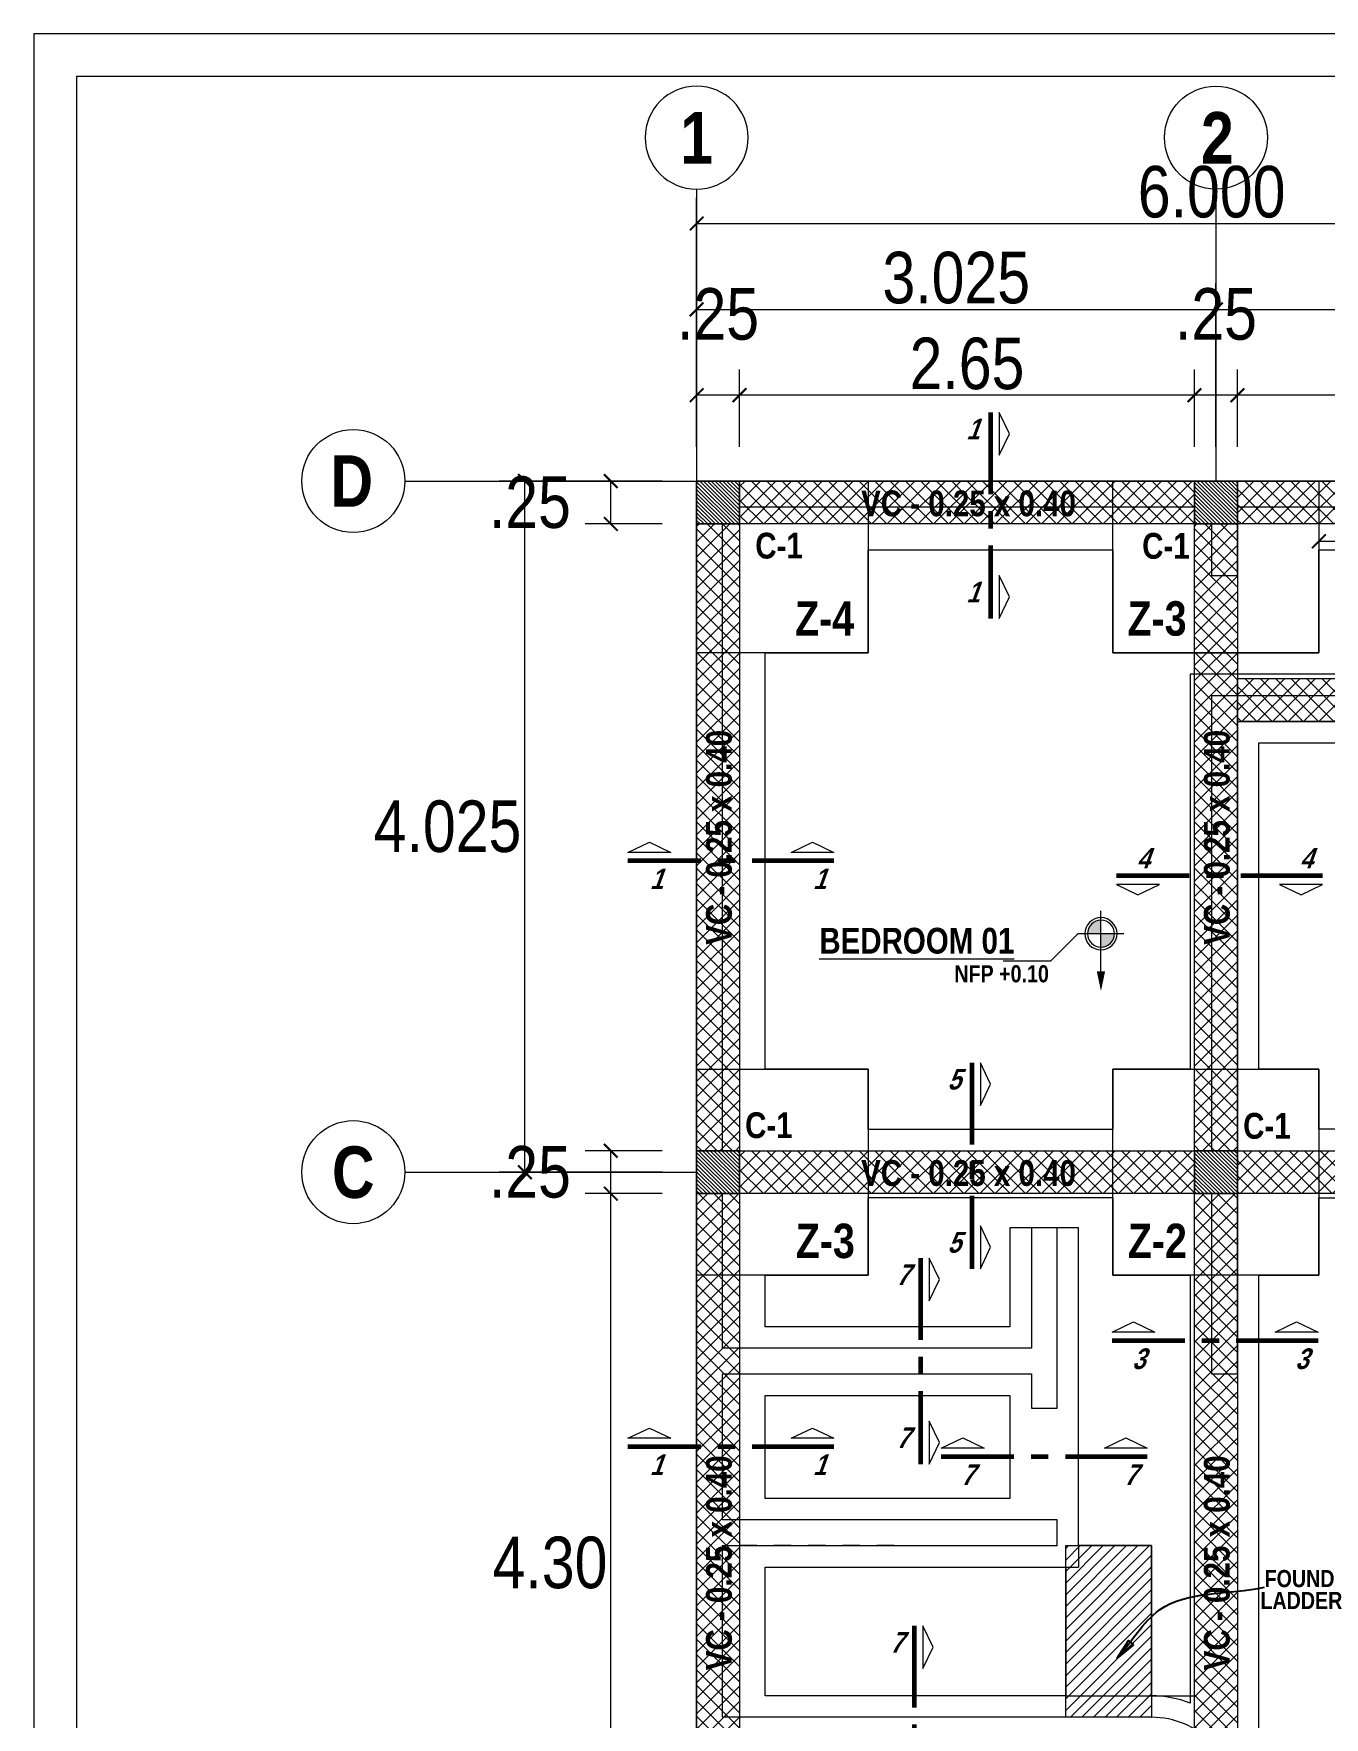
# Model space of a CAD drawing. Header units: millimetres. Extents: x 56 to 215, y 47 to 103.
# Drawn here: x 174.04 to 181.56, y 92.85 to 102.66 of the extents above; entities that cross this region are included whole.
import ezdxf
from ezdxf.enums import TextEntityAlignment as Align

# ---------------------------------------------------------------- set-up
doc = ezdxf.new("R2010")
doc.units = ezdxf.units.MM
doc.linetypes.add('CENTER2', pattern=[28.575, 19.05, -3.175, 3.175, -3.175])
doc.linetypes.add('DASHED2', pattern=[0.375, 0.25, -0.125])
doc.layers.add('_u', color=7, linetype='Continuous')
doc.layers.add('G_Acotación', color=171, linetype='Continuous')
for name, color, linetype, lineweight in [('A_Texto', 43, 'Continuous', 9), ('E_Cimentación', 150, 'Continuous', 50), ('E_Columna', 3, 'Continuous', 25), ('E_Sobrecimiento', 230, 'Continuous', 25), ('E_Viga Secundaria', 133, 'Continuous', 20), ('E_Zapata', 30, 'Continuous', 25), ('G_Achurados', 54, 'Continuous', 5), ('G_Cortes', 3, 'Continuous', 60), ('G_Ejes', 253, 'Continuous', 20), ('G_Escalera', 40, 'Continuous', 18), ('G_Proyección', 8, 'DASHED2', 15), ('G_Sombreados', 8, 'Continuous', 9), ('G_Texto', 122, 'Continuous', 20)]:
    doc.layers.add(name, color=color, linetype=linetype, lineweight=lineweight)
doc.styles.add('Acotacion', font='ARIALN.TTF')
doc.styles.add('AMBIENTES', font='ARIALNB.TTF', dxfattribs={"height": 0.15})
doc.styles.add('Arial Marron', font='ARIALN.TTF')
doc.styles.add('Cotas', font='ARIALNB.TTF', dxfattribs={"height": 0.1})
doc.styles.add('Eje', font='ARIALNB.TTF', dxfattribs={"height": 0.3})
doc.styles.add('Notas', font='ARIALNB.TTF', dxfattribs={"height": 0.15})
doc.styles.add('TITULOS', font='ARIALNB.TTF', dxfattribs={"height": 0.3})
doc.dimstyles.new('120', dxfattribs={"dimtxt": 1, "dimasz": 0.06, "dimexe": 0.06, "dimexo": 0.1, "dimgap": 0.08, "dimtad": 3, "dimtih": 1, "dimtoh": 1, "dimlfac": 0.4, "dimzin": 1, "dimdsep": 46, "dimtxsty": 'Cotas', "dimblk": 'ARCHTICK', "dimcen": 2.5, "dimdle": 0.06, "dimclrt": 21, "dimazin": 0, "dimtp": 0.2, "dimtm": 0.2, "dimtfac": 1, "dimtix": 1, "dimtmove": 1, "dimatfit": 0, "dimfxl": 1, "dimtolj": 1, "dimtzin": 1, "dimarcsym": 0})
doc.dimstyles.new('Lenin_50', dxfattribs={"dimtxt": 0.3, "dimasz": 0.08, "dimexe": 0.15, "dimexo": 0.2, "dimgap": 0.03, "dimtad": 2, "dimtih": 1, "dimtoh": 1, "dimlfac": -1, "dimzin": 4, "dimdsep": 46, "dimtxsty": 'Acotacion', "dimblk": 'ARCHTICK', "dimcen": 0.08, "dimclrd": 256, "dimclre": 256, "dimclrt": 4, "dimazin": 1, "dimtm": 1e-09, "dimtfac": 1, "dimtmove": 2, "dimatfit": 2, "dimfxl": 1, "dimtolj": 1, "dimlwd": 13, "dimlwe": 18, "dimarcsym": 0})
pattern_1 = [(135, (293.047002, 7.6898), (0.0112253202, 0.0112253202), [])]
pattern_2 = [(45, (-10.249044, 33.30307), (-0.04490128, 0.04490128), []), (135, (-10.249044, 33.30307), (-0.04490128, -0.04490128), [])]

# ---------------------------------------------------------------- blocks, each defined once
blk = doc.blocks.new('TITULP')
h = blk.add_hatch(color=1)
h.paths.add_polyline_path([(0, -0.0554), (0, -0.134), (0.0785, -0.134, 0.414214)])
h.paths.add_polyline_path([(0, -0.134), (-0.0785, -0.134, 0.414214), (0, -0.2125)])
for p, q in [((0, -0.3527), (0, 0)), ((-0.134, -0.134), (0.134, -0.134)), ((0.2939, -0.2939), (0.5699, -0.2939))]:
    blk.add_line(p, q)
at = {"lineweight": 18}
blk.add_line((0.134, -0.134), (0.2939, -0.2939), dxfattribs=at)
for radius in [0.0937, 0.0785]:
    blk.add_circle((0, -0.134), radius)
blk.add_solid([(0.0242, -0.3527), (0, -0.4678), (-0.0242, -0.3527)])
at = {"style": 'Arial Marron', "width": 1.35}
blk.add_attdef('%%USALA', text='', height=0.14, dxfattribs=at).set_placement((0.3052, -0.1124), align=Align.TOP_LEFT)
at = {"style": 'Arial Marron', "width": 1.1}
blk.add_attdef('NPT%%P0.00', text='', height=0.1, dxfattribs=at).set_placement((0.6033, -0.3972), align=Align.MIDDLE_CENTER)
at = {"style": 'Arial Marron'}
blk.add_attdef('PISO', text='', height=0.08, dxfattribs=at).set_placement((0.6033, -0.5391), align=Align.MIDDLE_CENTER)
blk = doc.blocks.new('Eri')
blk.add_line((-1.7, 0), (0, 0))
blk.add_circle((-2, 0), 0.3)
at = {"color": 1, "style": 'Eje', "flags": 4}
blk.add_attdef('H', text='', height=0.3, dxfattribs=at).set_placement((-2, 0), align=Align.MIDDLE_CENTER)
blk = doc.blocks.new('_ArchTick')
at = {"color": 0, "linetype": 'ByBlock', "const_width": 0.15}
blk.add_lwpolyline([(-0.5, -0.5), (0.5, 0.5)], dxfattribs=at)
blk = doc.blocks.new('*D309')
at = {"layer": 'Defpoints', "color": 0, "transparency": 16777216}
for p in [(183.901, 101.5531), (177.901, 100.0531), (183.901, 100.0531)]:
    blk.add_point(p, dxfattribs=at)
at = {"layer": 'G_Acotación', "lineweight": 18, "transparency": 16777216}
for p, q in [((177.901, 100.2531), (177.901, 101.7031)), ((183.901, 100.2531), (183.901, 101.7031))]:
    blk.add_line(p, q, dxfattribs=at)
at = {"layer": 'G_Acotación', "lineweight": 13, "transparency": 16777216}
blk.add_line((177.901, 101.5531), (183.901, 101.5531), dxfattribs=at)
at = {"layer": 'G_Acotación', "lineweight": 13, "transparency": 16777216, "xscale": 0.08, "yscale": 0.08, "zscale": 0.08, "rotation": 180}
blk.add_blockref('_ArchTick', (177.901, 101.5531), dxfattribs=at)
at = {"layer": 'G_Acotación', "lineweight": 13, "transparency": 16777216, "xscale": 0.08, "yscale": 0.08, "zscale": 0.08}
blk.add_blockref('_ArchTick', (183.901, 101.5531), dxfattribs=at)
at = {"layer": 'G_Acotación', "color": 4, "lineweight": 5, "transparency": 16777216, "insert": (180.901, 101.7362), "char_height": 0.3, "attachment_point": 5, "style": 'Acotacion'}
blk.add_mtext('\\A1;6.000', dxfattribs=at)
blk = doc.blocks.new('*D310')
at = {"layer": 'Defpoints', "color": 0, "transparency": 16777216}
for p in [(183.901, 101.0531), (180.926, 100.0531), (183.901, 100.0531)]:
    blk.add_point(p, dxfattribs=at)
at = {"layer": 'G_Acotación', "lineweight": 18, "transparency": 16777216}
for p, q in [((180.926, 100.2531), (180.926, 101.2031)), ((183.901, 100.2531), (183.901, 101.2031))]:
    blk.add_line(p, q, dxfattribs=at)
at = {"layer": 'G_Acotación', "lineweight": 13, "transparency": 16777216}
blk.add_line((180.926, 101.0531), (183.901, 101.0531), dxfattribs=at)
at = {"layer": 'G_Acotación', "lineweight": 13, "transparency": 16777216, "xscale": 0.08, "yscale": 0.08, "zscale": 0.08, "rotation": 180}
blk.add_blockref('_ArchTick', (180.926, 101.0531), dxfattribs=at)
at = {"layer": 'G_Acotación', "lineweight": 13, "transparency": 16777216, "xscale": 0.08, "yscale": 0.08, "zscale": 0.08}
blk.add_blockref('_ArchTick', (183.901, 101.0531), dxfattribs=at)
at = {"layer": 'G_Acotación', "color": 4, "lineweight": 5, "transparency": 16777216, "insert": (182.4135, 101.2362), "char_height": 0.3, "attachment_point": 5, "style": 'Acotacion'}
blk.add_mtext('\\A1;2.975', dxfattribs=at)
blk = doc.blocks.new('*D311')
at = {"layer": 'Defpoints', "color": 0, "transparency": 16777216}
for p in [(180.926, 101.0531), (177.901, 100.0531), (180.926, 100.0531)]:
    blk.add_point(p, dxfattribs=at)
at = {"layer": 'G_Acotación', "lineweight": 18, "transparency": 16777216}
for p, q in [((177.901, 100.2531), (177.901, 101.2031)), ((180.926, 100.2531), (180.926, 101.2031))]:
    blk.add_line(p, q, dxfattribs=at)
at = {"layer": 'G_Acotación', "lineweight": 13, "transparency": 16777216}
blk.add_line((177.901, 101.0531), (180.926, 101.0531), dxfattribs=at)
at = {"layer": 'G_Acotación', "lineweight": 13, "transparency": 16777216, "xscale": 0.08, "yscale": 0.08, "zscale": 0.08, "rotation": 180}
blk.add_blockref('_ArchTick', (177.901, 101.0531), dxfattribs=at)
at = {"layer": 'G_Acotación', "lineweight": 13, "transparency": 16777216, "xscale": 0.08, "yscale": 0.08, "zscale": 0.08}
blk.add_blockref('_ArchTick', (180.926, 101.0531), dxfattribs=at)
at = {"layer": 'G_Acotación', "color": 4, "lineweight": 5, "transparency": 16777216, "insert": (179.4135, 101.2362), "char_height": 0.3, "attachment_point": 5, "style": 'Acotacion'}
blk.add_mtext('\\A1;3.025', dxfattribs=at)
blk = doc.blocks.new('*D315')
at = {"layer": 'Defpoints', "color": 0, "transparency": 16777216}
for p in [(176.901, 100.0531), (177.901, 100.0531), (177.901, 96.0281)]:
    blk.add_point(p, dxfattribs=at)
at = {"layer": 'G_Acotación', "lineweight": 18, "transparency": 16777216}
for p, q in [((177.701, 100.0531), (176.751, 100.0531)), ((177.701, 96.0281), (176.751, 96.0281))]:
    blk.add_line(p, q, dxfattribs=at)
at = {"layer": 'G_Acotación', "lineweight": 13, "transparency": 16777216}
blk.add_line((176.901, 96.0281), (176.901, 100.0531), dxfattribs=at)
at = {"layer": 'G_Acotación', "lineweight": 13, "transparency": 16777216, "xscale": 0.08, "yscale": 0.08, "zscale": 0.08}
for p, rotation in [((176.901, 100.0531), 90), ((176.901, 96.0281), 270)]:
    blk.add_blockref('_ArchTick', p, dxfattribs=dict(at, rotation=rotation))
at = {"layer": 'G_Acotación', "color": 4, "lineweight": 5, "transparency": 16777216, "insert": (176.45, 98.0406), "char_height": 0.3, "attachment_point": 5, "style": 'Acotacion'}
blk.add_mtext('\\A1;4.025', dxfattribs=at)
blk = doc.blocks.new('*D437')
at = {"layer": 'Defpoints', "color": 0, "transparency": 16777216}
for p in [(181.051, 100.5531), (181.051, 100.0531), (183.751, 100.0531)]:
    blk.add_point(p, dxfattribs=at)
at = {"layer": 'G_Acotación', "lineweight": 18, "transparency": 16777216}
for p, q in [((181.051, 100.2531), (181.051, 100.7031)), ((183.751, 100.2531), (183.751, 100.7031))]:
    blk.add_line(p, q, dxfattribs=at)
at = {"layer": 'G_Acotación', "lineweight": 13, "transparency": 16777216}
blk.add_line((183.751, 100.5531), (181.051, 100.5531), dxfattribs=at)
at = {"layer": 'G_Acotación', "lineweight": 13, "transparency": 16777216, "xscale": 0.08, "yscale": 0.08, "zscale": 0.08, "rotation": 180}
blk.add_blockref('_ArchTick', (181.051, 100.5531), dxfattribs=at)
at = {"layer": 'G_Acotación', "lineweight": 13, "transparency": 16777216, "xscale": 0.08, "yscale": 0.08, "zscale": 0.08}
blk.add_blockref('_ArchTick', (183.751, 100.5531), dxfattribs=at)
at = {"layer": 'G_Acotación', "color": 4, "lineweight": 5, "transparency": 16777216, "insert": (182.401, 100.7362), "char_height": 0.3, "attachment_point": 5, "style": 'Acotacion'}
blk.add_mtext('\\A1;2.70', dxfattribs=at)
blk = doc.blocks.new('*D438')
at = {"layer": 'Defpoints', "color": 0, "transparency": 16777216}
for p in [(180.801, 100.5531), (180.801, 100.0531), (181.051, 100.0531)]:
    blk.add_point(p, dxfattribs=at)
at = {"layer": 'G_Acotación', "lineweight": 18, "transparency": 16777216}
for p, q in [((180.801, 100.2531), (180.801, 100.7031)), ((181.051, 100.2531), (181.051, 100.7031))]:
    blk.add_line(p, q, dxfattribs=at)
at = {"layer": 'G_Acotación', "lineweight": 13, "transparency": 16777216}
blk.add_line((181.051, 100.5531), (180.801, 100.5531), dxfattribs=at)
at = {"layer": 'G_Acotación', "lineweight": 13, "transparency": 16777216, "xscale": 0.08, "yscale": 0.08, "zscale": 0.08, "rotation": 180}
blk.add_blockref('_ArchTick', (180.801, 100.5531), dxfattribs=at)
at = {"layer": 'G_Acotación', "lineweight": 13, "transparency": 16777216, "xscale": 0.08, "yscale": 0.08, "zscale": 0.08}
blk.add_blockref('_ArchTick', (181.051, 100.5531), dxfattribs=at)
at = {"layer": 'G_Acotación', "color": 4, "lineweight": 5, "transparency": 16777216, "insert": (180.926, 101.0244), "char_height": 0.3, "attachment_point": 5, "style": 'Acotacion'}
blk.add_mtext('\\A1;.25', dxfattribs=at)
blk = doc.blocks.new('*D321')
at = {"layer": 'Defpoints', "color": 0, "transparency": 16777216}
for p in [(178.151, 100.5531), (178.151, 100.0531), (180.801, 100.0531)]:
    blk.add_point(p, dxfattribs=at)
at = {"layer": 'G_Acotación', "lineweight": 18, "transparency": 16777216}
for p, q in [((178.151, 100.2531), (178.151, 100.7031)), ((180.801, 100.2531), (180.801, 100.7031))]:
    blk.add_line(p, q, dxfattribs=at)
at = {"layer": 'G_Acotación', "lineweight": 13, "transparency": 16777216}
blk.add_line((180.801, 100.5531), (178.151, 100.5531), dxfattribs=at)
at = {"layer": 'G_Acotación', "lineweight": 13, "transparency": 16777216, "xscale": 0.08, "yscale": 0.08, "zscale": 0.08, "rotation": 180}
blk.add_blockref('_ArchTick', (178.151, 100.5531), dxfattribs=at)
at = {"layer": 'G_Acotación', "lineweight": 13, "transparency": 16777216, "xscale": 0.08, "yscale": 0.08, "zscale": 0.08}
blk.add_blockref('_ArchTick', (180.801, 100.5531), dxfattribs=at)
at = {"layer": 'G_Acotación', "color": 4, "lineweight": 5, "transparency": 16777216, "insert": (179.476, 100.7362), "char_height": 0.3, "attachment_point": 5, "style": 'Acotacion'}
blk.add_mtext('\\A1;2.65', dxfattribs=at)
blk = doc.blocks.new('*D322')
at = {"layer": 'Defpoints', "color": 0, "transparency": 16777216}
for p in [(177.901, 100.5531), (177.901, 100.0531), (178.151, 100.0531)]:
    blk.add_point(p, dxfattribs=at)
at = {"layer": 'G_Acotación', "lineweight": 18, "transparency": 16777216}
for p, q in [((177.901, 100.2531), (177.901, 100.7031)), ((178.151, 100.2531), (178.151, 100.7031))]:
    blk.add_line(p, q, dxfattribs=at)
at = {"layer": 'G_Acotación', "lineweight": 13, "transparency": 16777216}
blk.add_line((178.151, 100.5531), (177.901, 100.5531), dxfattribs=at)
at = {"layer": 'G_Acotación', "lineweight": 13, "transparency": 16777216, "xscale": 0.08, "yscale": 0.08, "zscale": 0.08, "rotation": 180}
blk.add_blockref('_ArchTick', (177.901, 100.5531), dxfattribs=at)
at = {"layer": 'G_Acotación', "lineweight": 13, "transparency": 16777216, "xscale": 0.08, "yscale": 0.08, "zscale": 0.08}
blk.add_blockref('_ArchTick', (178.151, 100.5531), dxfattribs=at)
at = {"layer": 'G_Acotación', "color": 4, "lineweight": 5, "transparency": 16777216, "insert": (178.026, 101.0244), "char_height": 0.3, "attachment_point": 5, "style": 'Acotacion'}
blk.add_mtext('\\A1;.25', dxfattribs=at)
blk = doc.blocks.new('*D326')
at = {"layer": 'Defpoints', "color": 0, "transparency": 16777216}
for p in [(177.401, 95.9031), (177.901, 95.9031), (177.901, 91.6031)]:
    blk.add_point(p, dxfattribs=at)
at = {"layer": 'G_Acotación', "lineweight": 18, "transparency": 16777216}
for p, q in [((177.701, 95.9031), (177.251, 95.9031)), ((177.701, 91.6031), (177.251, 91.6031))]:
    blk.add_line(p, q, dxfattribs=at)
at = {"layer": 'G_Acotación', "lineweight": 13, "transparency": 16777216}
blk.add_line((177.401, 91.6031), (177.401, 95.9031), dxfattribs=at)
at = {"layer": 'G_Acotación', "lineweight": 13, "transparency": 16777216, "xscale": 0.08, "yscale": 0.08, "zscale": 0.08}
for p, rotation in [((177.401, 95.9031), 90), ((177.401, 91.6031), 270)]:
    blk.add_blockref('_ArchTick', p, dxfattribs=dict(at, rotation=rotation))
at = {"layer": 'G_Acotación', "color": 4, "lineweight": 5, "transparency": 16777216, "insert": (177.0469, 93.7531), "char_height": 0.3, "attachment_point": 5, "style": 'Acotacion'}
blk.add_mtext('\\A1;4.30', dxfattribs=at)
blk = doc.blocks.new('*D327')
at = {"layer": 'Defpoints', "color": 0, "transparency": 16777216}
for p in [(177.401, 96.1531), (177.901, 96.1531), (177.901, 95.9031)]:
    blk.add_point(p, dxfattribs=at)
at = {"layer": 'G_Acotación', "lineweight": 18, "transparency": 16777216}
for p, q in [((177.701, 96.1531), (177.251, 96.1531)), ((177.701, 95.9031), (177.251, 95.9031))]:
    blk.add_line(p, q, dxfattribs=at)
at = {"layer": 'G_Acotación', "lineweight": 13, "transparency": 16777216}
blk.add_line((177.401, 95.9031), (177.401, 96.1531), dxfattribs=at)
at = {"layer": 'G_Acotación', "lineweight": 13, "transparency": 16777216, "xscale": 0.08, "yscale": 0.08, "zscale": 0.08}
for p, rotation in [((177.401, 96.1531), 90), ((177.401, 95.9031), 270)]:
    blk.add_blockref('_ArchTick', p, dxfattribs=dict(at, rotation=rotation))
at = {"layer": 'G_Acotación', "color": 4, "lineweight": 5, "transparency": 16777216, "insert": (176.9296, 96.0281), "char_height": 0.3, "attachment_point": 5, "style": 'Acotacion'}
blk.add_mtext('\\A1;.25', dxfattribs=at)
blk = doc.blocks.new('Corte 2')
at = {"linetype": 'CENTER2', "lineweight": 60, "ltscale": 0.025}
blk.add_line((-0.4, 0), (0.8, 0), dxfattribs=at)
at = {"lineweight": 20}
for points in [[(-0.4, 0.05), (-0.15, 0.05), (-0.275, 0.11), (-0.4, 0.05)], [(0.55, 0.05), (0.8, 0.05), (0.675, 0.11), (0.55, 0.05)]]:
    blk.add_lwpolyline(points, dxfattribs=at)
at = {"ltscale": 1.1, "style": 'Notas', "oblique": 20, "flags": 4}
for p in [(-0.3035, -0.1041), (0.6465, -0.1041)]:
    blk.add_attdef('CO', text='', height=0.12, dxfattribs=at).set_placement(p, align=Align.MIDDLE_CENTER)
blk = doc.blocks.new('*D492')
at = {"layer": 'Defpoints', "color": 0, "transparency": 16777216}
for p in [(177.401, 100.0531), (177.901, 100.0531), (177.901, 99.8031)]:
    blk.add_point(p, dxfattribs=at)
at = {"layer": 'G_Acotación', "lineweight": 18, "transparency": 16777216}
for p, q in [((177.701, 100.0531), (177.251, 100.0531)), ((177.701, 99.8031), (177.251, 99.8031))]:
    blk.add_line(p, q, dxfattribs=at)
at = {"layer": 'G_Acotación', "lineweight": 13, "transparency": 16777216}
blk.add_line((177.401, 99.8031), (177.401, 100.0531), dxfattribs=at)
at = {"layer": 'G_Acotación', "lineweight": 13, "transparency": 16777216, "xscale": 0.08, "yscale": 0.08, "zscale": 0.08}
for p, rotation in [((177.401, 100.0531), 90), ((177.401, 99.8031), 270)]:
    blk.add_blockref('_ArchTick', p, dxfattribs=dict(at, rotation=rotation))
at = {"layer": 'G_Acotación', "color": 4, "lineweight": 5, "transparency": 16777216, "insert": (176.9296, 99.9281), "char_height": 0.3, "attachment_point": 5, "style": 'Acotacion'}
blk.add_mtext('\\A1;.25', dxfattribs=at)
blk = doc.blocks.new('*D493')
at = {"layer": 'Defpoints', "color": 0, "transparency": 16777216}
for p in [(177.401, 100.0531), (177.901, 100.0531), (177.901, 99.8031)]:
    blk.add_point(p, dxfattribs=at)
at = {"layer": 'G_Acotación', "lineweight": 18, "transparency": 16777216}
for p, q in [((177.701, 100.0531), (177.251, 100.0531)), ((177.701, 99.8031), (177.251, 99.8031))]:
    blk.add_line(p, q, dxfattribs=at)
at = {"layer": 'G_Acotación', "lineweight": 13, "transparency": 16777216}
blk.add_line((177.401, 99.8031), (177.401, 100.0531), dxfattribs=at)
at = {"layer": 'G_Acotación', "lineweight": 13, "transparency": 16777216, "xscale": 0.08, "yscale": 0.08, "zscale": 0.08}
for p, rotation in [((177.401, 100.0531), 90), ((177.401, 99.8031), 270)]:
    blk.add_blockref('_ArchTick', p, dxfattribs=dict(at, rotation=rotation))
at = {"layer": 'G_Acotación', "color": 4, "lineweight": 5, "transparency": 16777216, "insert": (176.9296, 99.9281), "char_height": 0.3, "attachment_point": 5, "style": 'Acotacion'}
blk.add_mtext('\\A1;.25', dxfattribs=at)
blk = doc.blocks.new('*D838')
at = {"layer": '_u', "lineweight": 18, "transparency": 16777216}
for p, q in [((181.526, 99.8531), (181.526, 99.8528)), ((183.501, 99.8531), (183.501, 99.8528))]:
    blk.add_line(p, q, dxfattribs=at)
at = {"layer": '_u', "lineweight": 13, "transparency": 16777216}
blk.add_line((181.526, 99.7028), (183.501, 99.7028), dxfattribs=at)
at = {"layer": 'Defpoints', "color": 0, "transparency": 16777216}
for p in [(181.526, 99.6531), (183.501, 99.7028), (183.501, 99.6531)]:
    blk.add_point(p, dxfattribs=at)
at = {"layer": '_u', "lineweight": 13, "transparency": 16777216, "xscale": 0.08, "yscale": 0.08, "zscale": 0.08, "rotation": 180}
blk.add_blockref('_ArchTick', (181.526, 99.7028), dxfattribs=at)
at = {"layer": '_u', "lineweight": 13, "transparency": 16777216, "xscale": 0.08, "yscale": 0.08, "zscale": 0.08}
blk.add_blockref('_ArchTick', (183.501, 99.7028), dxfattribs=at)
at = {"layer": '_u', "color": 4, "lineweight": 5, "transparency": 16777216, "insert": (182.5135, 99.8859), "char_height": 0.3, "attachment_point": 5, "style": 'Acotacion'}
blk.add_mtext('\\A1;1.98', dxfattribs=at)

msp = doc.modelspace()

# ---------------------------------------------------------------- hatches: boundary and pattern name
at = {"layer": 'E_Columna', "lineweight": 5}
h = msp.add_hatch(dxfattribs=at)
h.set_pattern_fill('LINE', color=256, scale=0.005, angle=45, style=0)
h.set_pattern_definition(pattern_1)
h.paths.add_polyline_path([(178.151, 99.8031), (177.901, 99.8031), (177.901, 100.0531), (178.151, 100.0531)])
h = msp.add_hatch(dxfattribs=at)
h.set_pattern_fill('LINE', color=256, scale=0.005, angle=45, style=0)
h.set_pattern_definition(pattern_1)
h.paths.add_polyline_path([(181.051, 99.8031), (180.801, 99.8031), (180.801, 100.0531), (181.051, 100.0531)])
h = msp.add_hatch(dxfattribs=at)
h.set_pattern_fill('LINE', color=256, scale=0.005, angle=45, style=0)
h.set_pattern_definition(pattern_1)
h.paths.add_polyline_path([(178.151, 95.9031), (177.901, 95.9031), (177.901, 96.1531), (178.151, 96.1531)])
h = msp.add_hatch(dxfattribs=at)
h.set_pattern_fill('LINE', color=256, scale=0.005, angle=45, style=0)
h.set_pattern_definition(pattern_1)
h.paths.add_polyline_path([(181.051, 95.9031), (180.801, 95.9031), (180.801, 96.1531), (181.051, 96.1531)])
at = {"layer": 'G_Achurados', "lineweight": 5}
h = msp.add_hatch(dxfattribs=at)
h.set_pattern_fill('LINE', color=256, scale=0.015, angle=135, style=0)
h.set_pattern_definition([(45, (372.050956, 4.10307), (0.03367596, -0.03367596), [])])
h.paths.add_polyline_path([(180.051, 92.8531), (180.051, 93.8531), (180.551, 93.8531), (180.551, 92.8531)])
at = {"layer": 'G_Sombreados', "lineweight": 5}
h = msp.add_hatch(dxfattribs=at)
h.set_pattern_fill('NET', color=256, scale=0.02, angle=45, style=0)
h.set_pattern_definition(pattern_2)
h.paths.add_polyline_path([(180.801, 99.8031), (178.151, 99.8031), (178.151, 100.0531), (180.801, 100.0531)])
h = msp.add_hatch(dxfattribs=at)
h.set_pattern_fill('NET', color=256, scale=0.02, angle=45, style=0)
h.set_pattern_definition(pattern_2)
h.paths.add_polyline_path([(183.751, 99.8031), (181.051, 99.8031), (181.051, 100.0531), (183.751, 100.0531)])
h = msp.add_hatch(dxfattribs=at)
h.set_pattern_fill('NET', color=256, scale=0.02, angle=45, style=0)
h.set_pattern_definition([(135, (411.200956, 3.60307), (0.04490128, 0.04490128), []), (45, (411.200956, 3.60307), (0.04490128, -0.04490128), [])])
h.paths.add_polyline_path([(178.151, 96.1531), (177.901, 96.1531), (177.901, 99.8031), (178.151, 99.8031)])
h = msp.add_hatch(dxfattribs=at)
h.set_pattern_fill('NET', color=256, scale=0.02, angle=45, style=0)
h.set_pattern_definition([(135, (414.100956, 3.60307), (0.04490128, 0.04490128), []), (45, (414.100956, 3.60307), (0.04490128, -0.04490128), [])])
h.paths.add_polyline_path([(181.051, 96.1531), (180.801, 96.1531), (180.801, 99.8031), (181.051, 99.8031)])
h = msp.add_hatch(dxfattribs=at)
h.set_pattern_fill('NET', color=256, scale=0.02, angle=45, style=0)
h.set_pattern_definition([(45, (-10.249044, 32.15307), (-0.04490128, 0.04490128), []), (135, (-10.249044, 32.15307), (-0.04490128, -0.04490128), [])])
h.paths.add_polyline_path([(183.751, 98.6531), (181.051, 98.6531), (181.051, 98.9031), (183.751, 98.9031)])
h = msp.add_hatch(dxfattribs=at)
h.set_pattern_fill('NET', color=256, scale=0.02, angle=45, style=0)
h.set_pattern_definition([(45, (-10.249044, 29.40307), (-0.04490128, 0.04490128), []), (135, (-10.249044, 29.40307), (-0.04490128, -0.04490128), [])])
h.paths.add_polyline_path([(180.801, 95.9031), (178.151, 95.9031), (178.151, 96.1531), (180.801, 96.1531)])
h = msp.add_hatch(dxfattribs=at)
h.set_pattern_fill('NET', color=256, scale=0.02, angle=45, style=0)
h.set_pattern_definition([(45, (-10.349044, 29.40307), (-0.04490128, 0.04490128), []), (135, (-10.349044, 29.40307), (-0.04490128, -0.04490128), [])])
h.paths.add_polyline_path([(183.651, 95.9031), (181.051, 95.9031), (181.051, 96.1531), (183.651, 96.1531)])
h = msp.add_hatch(dxfattribs=at)
h.set_pattern_fill('NET', color=256, scale=0.02, angle=45, style=0)
h.set_pattern_definition([(135, (411.200956, 3.60307), (0.04490128, 0.04490128), []), (45, (411.200956, 3.60307), (0.04490128, -0.04490128), [])])
h.paths.add_polyline_path([(178.151, 91.6031), (177.901, 91.6031), (177.901, 95.9031), (178.151, 95.9031)])
h = msp.add_hatch(dxfattribs=at)
h.set_pattern_fill('NET', color=256, scale=0.02, angle=45, style=0)
h.set_pattern_definition(pattern_2)
h.paths.add_polyline_path([(181.051, 91.6031), (180.801, 91.6031), (180.801, 95.9031), (181.051, 95.9031)])

# ---------------------------------------------------------------- linework, layer by layer
at = {"lineweight": 5}
for p, q in [((180.126, 93.8531), (180.126, 93.7281)), ((180.051, 93.7281), (180.126, 93.7281)), ((180.051, 92.9781), (180.551, 92.9781)), ((180.551, 92.9781), (180.801, 92.9781))]:
    msp.add_line(p, q, dxfattribs=at)
for points in [[(215.0892, 75.1029), (215.0892, 102.6587), (174.0392, 102.6587), (174.0392, 75.1029)], [(214.8392, 75.3529), (214.8392, 102.4087), (174.2892, 102.4087), (174.2892, 75.3529)]]:
    msp.add_lwpolyline(points, close=True, dxfattribs=at)
at = {"layer": 'E_Cimentación', "lineweight": 5}
for p, q in [((178.901, 96.2781), (180.326, 96.2781)), ((180.326, 95.8781), (178.901, 95.8781))]:
    msp.add_line(p, q, dxfattribs=at)
for points in [[(183.901, 87.5531), (177.901, 87.5531), (177.901, 100.0531), (183.901, 100.0531)], [(181.176, 98.5281), (183.501, 98.5281), (183.501, 96.6281), (182.901, 96.6281), (182.901, 96.2781), (181.526, 96.2781), (181.526, 96.6281), (181.176, 96.6281)], [(178.301, 94.7281), (179.726, 94.7281), (179.726, 94.1281), (178.301, 94.1281)], [(178.301, 93.7281), (180.051, 93.7281), (180.051, 92.9781), (178.301, 92.9781)]]:
    msp.add_lwpolyline(points, close=True, dxfattribs=at)
for points in [[(178.901, 96.2781), (178.901, 96.6281), (178.301, 96.6281), (178.301, 99.0531), (178.901, 99.0531), (178.901, 99.6531), (180.326, 99.6531), (180.326, 99.0531), (181.526, 99.0531), (181.526, 99.6531), (183.501, 99.6531), (183.501, 98.9281), (180.776, 98.9281), (180.776, 96.6281), (180.326, 96.6281), (180.326, 96.2781)], [(180.326, 95.8781), (180.326, 95.4281), (180.776, 95.4281), (180.776, 92.9362)], [(181.176, 92.3531), (181.176, 95.4281), (181.526, 95.4281), (181.526, 95.8781), (182.901, 95.8781), (182.901, 95.4281), (183.501, 95.4281), (183.501, 94.0281), (183.151, 94.0281), (183.151, 93.6281), (183.501, 93.6281), (183.501, 92.0781), (182.901, 92.0781), (182.901, 91.6781)]]:
    msp.add_lwpolyline(points, dxfattribs=at)
msp.add_lwpolyline([(180.776, 92.9362, 0.092328), (180.551, 92.9781), (180.551, 93.8531), (180.126, 93.8531), (180.126, 94.1281), (180.126, 95.0031), (180.126, 95.7031), (179.726, 95.7031), (179.726, 95.1281), (178.301, 95.1281), (178.301, 95.4281), (178.901, 95.4281), (178.901, 95.8781)], format="xyb", dxfattribs=at)
at = {"layer": 'E_Columna', "lineweight": 5}
for points in [[(178.151, 99.8031), (177.901, 99.8031), (177.901, 100.0531), (178.151, 100.0531)], [(181.051, 99.8031), (180.801, 99.8031), (180.801, 100.0531), (181.051, 100.0531)], [(178.151, 95.9031), (177.901, 95.9031), (177.901, 96.1531), (178.151, 96.1531)], [(181.051, 95.9031), (180.801, 95.9031), (180.801, 96.1531), (181.051, 96.1531)]]:
    msp.add_lwpolyline(points, close=True, dxfattribs=at)
at = {"layer": 'E_Sobrecimiento', "lineweight": 5}
for points in [[(183.901, 87.5531), (183.901, 100.0531), (177.901, 100.0531), (177.901, 87.5531)], [(183.751, 98.8031), (180.901, 98.8031), (180.901, 98.8031), (180.901, 98.8031), (180.901, 96.1531), (180.801, 96.1531), (180.801, 95.9031), (180.901, 95.9031), (180.901, 94.8531), (181.051, 94.8531), (181.051, 98.6531), (181.051, 98.6531), (183.751, 98.6531)]]:
    msp.add_lwpolyline(points, dxfattribs=at)
msp.add_lwpolyline([(181.051, 92.3531, 0.414214), (180.551, 92.8531), (178.051, 92.8531), (178.051, 93.8531), (180.001, 93.8531), (180.001, 94.0031), (178.051, 94.0031), (178.051, 94.8531), (179.851, 94.8531), (179.851, 94.6531), (180.001, 94.6531), (180.001, 95.0031), (180.001, 95.7031), (179.851, 95.7031), (179.851, 95.0031), (178.051, 95.0031), (178.051, 95.9031), (178.151, 95.9031), (178.151, 96.1531), (178.051, 96.1531), (178.051, 99.8031), (178.151, 99.8031), (178.151, 99.9031), (180.801, 99.9031), (180.801, 99.8031), (180.901, 99.8031), (180.901, 99.5031), (181.051, 99.5031), (181.051, 99.9031), (183.751, 99.9031)], format="xyb", dxfattribs=at)
at = {"layer": 'E_Viga Secundaria', "lineweight": 5}
for points in [[(180.801, 99.8031), (178.151, 99.8031), (178.151, 100.0531), (180.801, 100.0531)], [(183.751, 99.8031), (181.051, 99.8031), (181.051, 100.0531), (183.751, 100.0531)], [(178.151, 96.1531), (177.901, 96.1531), (177.901, 99.8031), (178.151, 99.8031)], [(181.051, 96.1531), (180.801, 96.1531), (180.801, 99.8031), (181.051, 99.8031)], [(183.751, 98.6531), (181.051, 98.6531), (181.051, 98.9031), (183.751, 98.9031)], [(180.801, 95.9031), (178.151, 95.9031), (178.151, 96.1531), (180.801, 96.1531)], [(183.651, 95.9031), (181.051, 95.9031), (181.051, 96.1531), (183.651, 96.1531)], [(178.151, 91.6031), (177.901, 91.6031), (177.901, 95.9031), (178.151, 95.9031)], [(181.051, 91.6031), (180.801, 91.6031), (180.801, 95.9031), (181.051, 95.9031)]]:
    msp.add_lwpolyline(points, close=True, dxfattribs=at)
at = {"layer": 'E_Zapata', "lineweight": 5}
for points in [[(178.901, 99.0531), (177.901, 99.0531), (177.901, 100.0531), (178.901, 100.0531)], [(181.526, 100.0531), (181.526, 99.0531), (180.326, 99.0531), (180.326, 100.0531)], [(178.901, 95.4281), (177.901, 95.4281), (177.901, 96.6281), (178.901, 96.6281)], [(181.526, 95.4281), (180.326, 95.4281), (180.326, 96.6281), (181.526, 96.6281)]]:
    msp.add_lwpolyline(points, close=True, dxfattribs=at)
at = {"layer": 'G_Escalera', "lineweight": 5}
msp.add_lwpolyline([(180.051, 92.8531), (180.051, 93.8531), (180.551, 93.8531), (180.551, 92.8531)], close=True, dxfattribs=at)
at = {"layer": 'G_Proyección', "lineweight": 5, "ltscale": 0.25}
msp.add_line((179.051, 93.8531), (178.051, 93.8531), dxfattribs=at)
at = {"layer": 'G_Proyección', "lineweight": 5, "ltscale": 0.5}
msp.add_lwpolyline([(183.901, 100.0531), (183.901, 100.0531), (183.901, 87.2531, -0.414214), (183.401, 86.7531), (178.401, 86.7531, -0.414214), (177.901, 87.2531), (177.901, 100.0531), (177.901, 100.0531), (183.901, 100.0531), (183.901, 100.0531)], format="xyb", close=True, dxfattribs=at)

# ---------------------------------------------------------------- block references
at = {"layer": 'A_Texto', "lineweight": 5}
ref = msp.add_blockref('TITULP', (180.2563, 97.5508), dxfattribs=dict(at, xscale=-1))
ref.add_attrib('NPT%%P0.00', 'NFP +0.10', dxfattribs={"layer": '0', "color": 30, "height": 0.1, "style": 'Cotas'}).set_placement((179.6776, 97.1836), align=Align.MIDDLE_CENTER)
ref.add_attrib('%%USALA', '%%UBEDROOM 01', dxfattribs={"layer": '0', "height": 0.15, "style": 'AMBIENTES'}).set_placement((178.6157, 97.451), align=Align.TOP_LEFT)
at = {"layer": 'G_Cortes', "lineweight": 5}
ref = msp.add_blockref('Corte 2', (179.6135, 100.0531), dxfattribs=dict(at, rotation=270))
ref.add_attrib('CO', '1', dxfattribs={"layer": '0', "ltscale": 1.1, "height": 0.12, "style": 'Notas', "oblique": 20, "flags": 4}).set_placement((179.5094, 100.3566), align=Align.MIDDLE_CENTER)
ref.add_attrib('CO', '1', dxfattribs={"layer": '0', "ltscale": 1.1, "height": 0.12, "style": 'Notas', "oblique": 20, "flags": 4}).set_placement((179.5094, 99.4066), align=Align.MIDDLE_CENTER)
ref = msp.add_blockref('Corte 2', (178.301, 97.8406), dxfattribs=dict(at, xscale=-1))
ref.add_attrib('CO', '1', dxfattribs={"layer": '0', "ltscale": 1.1, "height": 0.12, "style": 'Notas', "oblique": 20, "flags": 4}).set_placement((178.6159, 97.7365), align=Align.MIDDLE_CENTER)
ref.add_attrib('CO', '1', dxfattribs={"layer": '0', "ltscale": 1.1, "height": 0.12, "style": 'Notas', "oblique": 20, "flags": 4}).set_placement((177.6659, 97.7365), align=Align.MIDDLE_CENTER)
ref = msp.add_blockref('Corte 2', (181.1467, 97.7533), dxfattribs=dict(at, rotation=180))
ref.add_attrib('CO', '4', dxfattribs={"layer": '0', "ltscale": 1.1, "height": 0.12, "style": 'Notas', "oblique": 20, "flags": 4}).set_placement((181.4509, 97.857), align=Align.MIDDLE_CENTER)
ref.add_attrib('CO', '4', dxfattribs={"layer": '0', "ltscale": 1.1, "height": 0.12, "style": 'Notas', "oblique": 20, "flags": 4}).set_placement((180.5009, 97.857), align=Align.MIDDLE_CENTER)
ref = msp.add_blockref('Corte 2', (179.5037, 96.2656), dxfattribs=dict(at, rotation=270))
ref.add_attrib('CO', '5', dxfattribs={"layer": '0', "ltscale": 1.1, "height": 0.12, "style": 'Notas', "oblique": 20, "flags": 4}).set_placement((179.3997, 96.5691), align=Align.MIDDLE_CENTER)
ref.add_attrib('CO', '5', dxfattribs={"layer": '0', "ltscale": 1.1, "height": 0.12, "style": 'Notas', "oblique": 20, "flags": 4}).set_placement((179.3997, 95.6191), align=Align.MIDDLE_CENTER)
ref = msp.add_blockref('Corte 2', (179.2057, 95.1281), dxfattribs=dict(at, rotation=270))
ref.add_attrib('CO', '7', dxfattribs={"layer": '0', "ltscale": 1.1, "height": 0.12, "style": 'Notas', "oblique": 20, "flags": 4}).set_placement((179.1016, 95.4316), align=Align.MIDDLE_CENTER)
ref.add_attrib('CO', '7', dxfattribs={"layer": '0', "ltscale": 1.1, "height": 0.12, "style": 'Notas', "oblique": 20, "flags": 4}).set_placement((179.1016, 94.4816), align=Align.MIDDLE_CENTER)
ref = msp.add_blockref('Corte 2', (181.1208, 95.0458), dxfattribs=dict(at, xscale=-1))
ref.add_attrib('CO', '3', dxfattribs={"layer": '0', "ltscale": 1.1, "height": 0.12, "style": 'Notas', "oblique": 20, "flags": 4}).set_placement((181.425, 94.9418), align=Align.MIDDLE_CENTER)
ref.add_attrib('CO', '3', dxfattribs={"layer": '0', "ltscale": 1.1, "height": 0.12, "style": 'Notas', "oblique": 20, "flags": 4}).set_placement((180.475, 94.9418), align=Align.MIDDLE_CENTER)
ref = msp.add_blockref('Corte 2', (178.301, 94.4281), dxfattribs=dict(at, xscale=-1))
ref.add_attrib('CO', '1', dxfattribs={"layer": '0', "ltscale": 1.1, "height": 0.12, "style": 'Notas', "oblique": 20, "flags": 4}).set_placement((178.6159, 94.324), align=Align.MIDDLE_CENTER)
ref.add_attrib('CO', '1', dxfattribs={"layer": '0', "ltscale": 1.1, "height": 0.12, "style": 'Notas', "oblique": 20, "flags": 4}).set_placement((177.6659, 94.324), align=Align.MIDDLE_CENTER)
at = {"layer": 'G_Cortes', "lineweight": 0}
ref = msp.add_blockref('Corte 2', (180.126, 94.3709), dxfattribs=dict(at, xscale=-1))
ref.add_attrib('CO', '7', dxfattribs={"layer": '0', "ltscale": 1.1, "height": 0.12, "style": 'Notas', "oblique": 20, "flags": 4}).set_placement((180.4285, 94.2668), align=Align.MIDDLE_CENTER)
ref.add_attrib('CO', '7', dxfattribs={"layer": '0', "lineweight": 5, "ltscale": 1.1, "height": 0.12, "style": 'Notas', "oblique": 20, "flags": 4}).set_placement((179.4785, 94.2668), align=Align.MIDDLE_CENTER)
at = {"layer": 'G_Cortes', "lineweight": 5}
ref = msp.add_blockref('Corte 2', (179.1688, 92.9866), dxfattribs=dict(at, rotation=270))
ref.add_attrib('CO', '7', dxfattribs={"layer": '0', "ltscale": 1.1, "height": 0.12, "style": 'Notas', "oblique": 20, "flags": 4}).set_placement((179.0647, 93.2901), align=Align.MIDDLE_CENTER)
ref.add_attrib('CO', '7', dxfattribs={"layer": '0', "ltscale": 1.1, "height": 0.12, "style": 'Notas', "oblique": 20, "flags": 4}).set_placement((179.0647, 92.3401), align=Align.MIDDLE_CENTER)
at = {"layer": 'G_Ejes', "lineweight": 5}
ref = msp.add_blockref('Eri', (177.901, 100.0531), dxfattribs=dict(at, xscale=-1, rotation=90))
ref.add_attrib('H', '1', dxfattribs={"layer": '0', "color": 1, "height": 0.3, "style": 'Eje', "flags": 4}).set_placement((177.901, 102.052), align=Align.MIDDLE_CENTER)
ref = msp.add_blockref('Eri', (180.926, 100.0531), dxfattribs=dict(at, rotation=270))
ref.add_attrib('H', '2', dxfattribs={"layer": '0', "color": 1, "height": 0.3, "style": 'Eje', "flags": 4}).set_placement((180.9346, 102.052), align=Align.MIDDLE_CENTER)
ref = msp.add_blockref('Eri', (177.901, 100.0531), dxfattribs=at)
ref.add_attrib('H', 'D', dxfattribs={"layer": '0', "color": 1, "height": 0.3, "style": 'Eje', "flags": 4}).set_placement((175.8922, 100.0531), align=Align.MIDDLE_CENTER)
ref = msp.add_blockref('Eri', (177.901, 96.0281), dxfattribs=at)
ref.add_attrib('H', 'C', dxfattribs={"layer": '0', "color": 1, "height": 0.3, "style": 'Eje', "flags": 4}).set_placement((175.9008, 96.0281), align=Align.MIDDLE_CENTER)

# ---------------------------------------------------------------- texts
at = {"layer": 'A_Texto', "lineweight": 5, "style": 'Notas'}
for s, height, rotation, p in [('C-1', 0.15, 0.03015, (178.381, 99.6021)), ('C-1', 0.15, 0.03015, (180.6348, 99.6007)), ('Z-4', 0.2, 0.03015, (178.6465, 99.1531)), ('Z-3', 0.2, 359.96985, (180.5832, 99.1531)), ('C-1', 0.15, 0.03015, (178.322, 96.2266)), ('C-1', 0.15, 0.03015, (181.2231, 96.2229)), ('Z-3', 0.2, 0.03015, (178.6508, 95.5281)), ('Z-2', 0.2, 359.96985, (180.585, 95.5281))]:
    msp.add_text(s, height=height, rotation=rotation, dxfattribs=at).set_placement(p, align=Align.CENTER)
at = {"layer": 'G_Texto', "lineweight": 5, "style": 'TITULOS'}
for p in [(179.4849, 99.8031), (179.4849, 95.9031)]:
    msp.add_text('VC - 0.25 x 0.40', height=0.15, dxfattribs=at).set_placement(p, align=Align.BOTTOM_CENTER)
for p in [(178.151, 97.9781), (181.051, 97.9781), (178.151, 93.7531), (181.051, 93.7531)]:
    msp.add_text('VC - 0.25 x 0.40', height=0.15, rotation=90, dxfattribs=at).set_placement(p, align=Align.BOTTOM_CENTER)
at = {"layer": 'G_Texto', "color": 4, "lineweight": 5, "style": 'Cotas'}
for s, p in [('FOUNDATION', (181.2096, 93.6113)), ('LADDER', (181.1853, 93.4836))]:
    msp.add_text(s, height=0.1, rotation=360, dxfattribs=at).set_placement(p)

# ---------------------------------------------------------------- dimensions: what is measured, and where the dimension line sits
at = {"layer": '_u', "lineweight": 5}
dim = msp.add_linear_dim(base=(183.5009556298, 99.7027560954), p1=(181.5259556298, 99.6530691607), p2=(183.5009556298, 99.6530691607), dimstyle='Lenin_50', override={"dimfxl": 0.06}, dxfattribs=at)
dim.commit()
dim.dimension.update_dxf_attribs({"geometry": '*D838', "text_midpoint": (182.5134556298, 99.8859279917)})
at = {"layer": 'G_Acotación', "lineweight": 5}
for base, p1, p2, angle, override, picture, middle in [((183.901, 101.5531), (177.901, 100.0531), (183.901, 100.0531), 180, {"dimdec": 3, "dimfxl": 0.06}, '*D309', (180.901, 101.7362)), ((180.926, 101.0531), (177.901, 100.0531), (180.926, 100.0531), 180, {"dimdec": 3, "dimfxl": 0.06}, '*D311', (179.4135, 101.2362)), ((183.901, 101.0531), (180.926, 100.0531), (183.901, 100.0531), 180, {"dimdec": 3, "dimfxl": 0.06}, '*D310', (182.4135, 101.2362)), ((177.901, 100.5531), (178.151, 100.0531), (177.901, 100.0531), 180, {"dimfxl": 0.06}, '*D322', (178.026, 101.0244)), ((180.801, 100.5531), (181.051, 100.0531), (180.801, 100.0531), 180, {"dimfxl": 0.06}, '*D438', (180.926, 101.0244)), ((178.151, 100.5531), (180.801, 100.0531), (178.151, 100.0531), 180, {"dimfxl": 0.06}, '*D321', (179.476, 100.7362)), ((181.051, 100.5531), (183.751, 100.0531), (181.051, 100.0531), 180, {"dimfxl": 0.06}, '*D437', (182.401, 100.7362)), ((177.401, 100.0531), (177.901, 99.8031), (177.901, 100.0531), 90, {"dimfxl": 0.06}, '*D492', (176.9296, 99.9281)), ((177.401, 100.0531), (177.901, 99.8031), (177.901, 100.0531), 90, {"dimfxl": 0.06}, '*D493', (176.9296, 99.9281)), ((176.901, 100.0531), (177.901, 96.0281), (177.901, 100.0531), 90, {"dimdec": 3, "dimfxl": 0.06}, '*D315', (176.45, 98.0406)), ((177.401, 96.1531), (177.901, 95.9031), (177.901, 96.1531), 90, {"dimfxl": 0.06}, '*D327', (176.9296, 96.0281)), ((177.401, 95.9031), (177.901, 91.6031), (177.901, 95.9031), 90, {"dimfxl": 0.06}, '*D326', (177.0469, 93.7531))]:
    dim = msp.add_linear_dim(base=base, p1=p1, p2=p2, angle=angle, dimstyle='Lenin_50', override=override, dxfattribs=at)
    dim.commit()
    dim.dimension.update_dxf_attribs({"geometry": picture, "text_midpoint": middle})

# ---------------------------------------------------------------- leaders
at = {"layer": 'G_Texto', "lineweight": 5, "path_type": 1}
msp.add_leader([(180.3517, 93.1975), (180.5977, 93.4782), (181.2096, 93.6113)], dimstyle='120', override={"dimasz": 0.12, "dimgap": 0.08, "dimtad": 0, "dimclrd": 256, "dimldrblk": 'ClosedBlank'}, dxfattribs=at)

doc.saveas('drawing.dxf')
